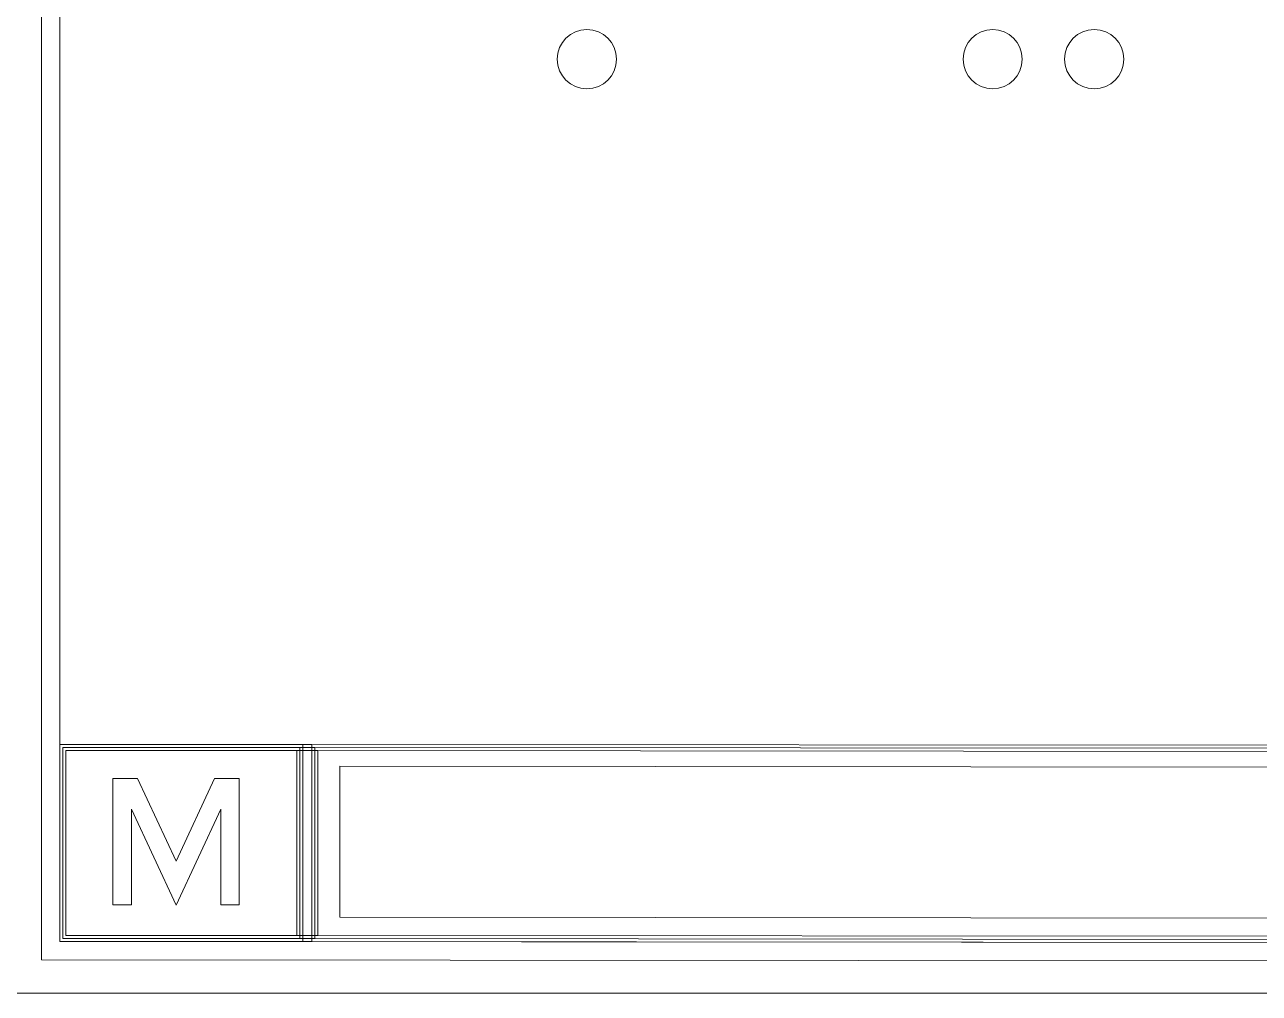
# Model space of a CAD drawing. Header units: millimetres. Extents: x 1373 to 40779, y 1939 to 6439.
# Drawn here: x 12835 to 14088, y 1939 to 2921 of the extents above; entities that cross this region are included whole.
import ezdxf

# ---------------------------------------------------------------- set-up
doc = ezdxf.new("R2010")
doc.units = ezdxf.units.MM
doc.layers.add('A-ANNO-DIMS', color=211, linetype='Continuous', lineweight=18)
doc.layers.add('S-GRID-IDEN', color=1, linetype='Continuous', lineweight=18)

# ---------------------------------------------------------------- blocks, each defined once
blk = doc.blocks.new('Grid - 3_0mm mit Kreis-1799268-1_ NORMAL KAT')
at = {"layer": 'S-GRID-IDEN'}
blk.add_circle((0, 0), 0.3, dxfattribs=at)

msp = doc.modelspace()

# ---------------------------------------------------------------- linework, layer by layer
at = {"layer": 'A-ANNO-DIMS', "lineweight": 18, "ltscale": 2}
for p, q in [((12870.9, 1991.1), (12870.9, 2191.1)), ((12870.9, 2191.1), (13117.5, 2191.1)), ((12870.9, 1991.1), (12870.9, 2191.1)), ((12874, 2188), (13114.4, 2188)), ((12874, 1994.2), (12874, 2188)), ((12877.2, 2184.9), (13111.3, 2184.9)), ((12877.2, 1997.4), (12877.2, 2184.9)), ((13132.7, 2184.9), (12894.2, 2184.9)), ((13129.6, 2188), (12897.4, 2188)), ((13126.5, 2191.1), (12900.5, 2191.1)), ((13111.3, 1997.4), (13111.3, 2184.9)), ((13114.4, 1994.2), (13114.4, 2188)), ((13117.5, 1991.1), (13117.5, 2191.1)), ((13126.5, 2191.1), (15897.5, 2188.7)), ((13126.5, 1991.1), (13126.5, 2191.1)), ((13129.6, 2188), (15894.4, 2185.5)), ((13129.6, 1994.2), (13129.6, 2188)), ((13132.7, 2184.9), (15891.3, 2182.4)), ((13132.7, 1997.4), (13132.7, 2184.9)), ((15868, 2166.4), (13154.9, 2168.9)), ((13154.9, 2015.8), (13154.9, 2168.9)), ((12924.8, 2028.3), (12924.8, 2156.4)), ((12924.8, 2028.3), (12924.8, 2156.4)), ((12924.8, 2156.4), (12949.8, 2156.4)), ((12949.8, 2156.4), (12988.9, 2072.5)), ((12988.9, 2072.5), (13027.9, 2156.4)), ((13027.9, 2156.4), (13052.9, 2156.4)), ((13052.9, 2028.3), (13052.9, 2156.4)), ((12943.6, 2028.3), (12943.6, 2125.4)), ((12943.6, 2125.4), (12988.9, 2028.1)), ((12988.9, 2028.1), (13034.2, 2125.4)), ((13034.2, 2028.3), (13034.2, 2125.4)), ((12924.8, 2028.3), (12943.6, 2028.3)), ((13034.2, 2028.3), (13052.9, 2028.3)), ((15868, 2013.3), (13154.9, 2015.8)), ((12874, 1994.2), (13114.4, 1994.2)), ((12877.2, 1997.4), (13111.3, 1997.4)), ((13132.7, 1997.4), (12894.2, 1997.4)), ((13129.6, 1994.2), (12897.4, 1994.2)), ((13129.6, 1994.2), (15894.4, 1991.8)), ((13132.7, 1997.4), (15891.3, 1994.9)), ((12870.9, 1991.1), (13117.5, 1991.1)), ((13126.5, 1991.1), (12900.5, 1991.1)), ((13126.5, 1991.1), (15897.5, 1988.7))]:
    msp.add_line(p, q, dxfattribs=at)
for points in [[(12818.4, 1938.6), (16202.1, 1938.6), (16202.1, 6438.6), (12818.4, 6438.6)], [(12852.2, 1972.4), (16168.4, 1969.9), (16168.4, 6402.4), (12852.2, 6404.9)], [(12870.9, 1991.1), (16149.6, 1988.7), (16149.6, 6383.7), (12870.9, 6386.1)]]:
    msp.add_lwpolyline(points, close=True, dxfattribs=at)

# ---------------------------------------------------------------- block references
at = {"layer": 'S-GRID-IDEN', "xscale": 99.99999999999993, "yscale": 99.99999999999993, "zscale": 99.99999999999993, "rotation": 180}
msp.add_blockref('Grid - 3_0mm mit Kreis-1799268-1_ NORMAL KAT', (13405.7, 2886.1), dxfattribs=at)
at = {"layer": 'S-GRID-IDEN', "xscale": 99.99999999999993, "yscale": 99.99999999999993, "zscale": 99.99999999999993}
for p in [(13817.4, 2886.1), (13920.4, 2886.1)]:
    msp.add_blockref('Grid - 3_0mm mit Kreis-1799268-1_ NORMAL KAT', p, dxfattribs=at)

doc.saveas('drawing.dxf')
